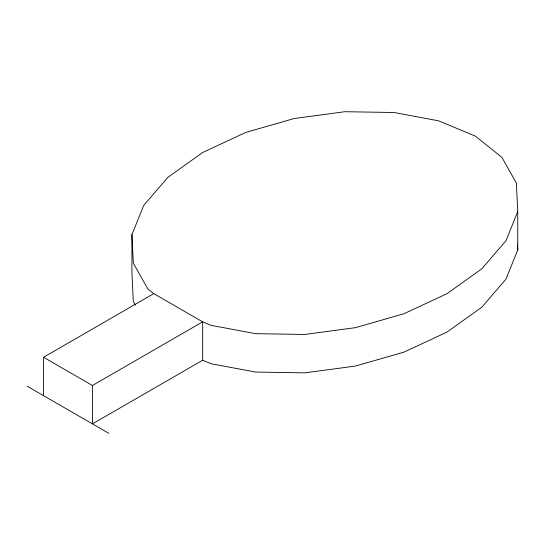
<?xml version="1.0" encoding="UTF-8"?>
<svg xmlns="http://www.w3.org/2000/svg" width="545" height="545" viewBox="0 0 545 545"><rect width="100%" height="100%" fill="white"/><g stroke="black" fill="none" stroke-linecap="round" stroke-linejoin="round"><path stroke-width="0.82" d="M135.392 305.186L133.314 301.487L131.931 273.052L131.931 234.663L143.689 205.445L167.799 177.425L202.611 152.518L245.747 132.421L294.28 118.503L344.89 111.711L394.137 112.508L438.657 120.847L475.424 136.148L501.931 157.376L516.367 183.079L517.75 211.508L517.75 249.903L505.985 279.122L481.882 307.142L447.07 332.048L403.927 352.145L355.401 366.063L304.784 372.855L255.544 372.058L211.017 363.719L202.665 360.245L92.439 423.881L92.439 385.492L202.665 321.85L211.017 325.331L255.544 333.663L304.784 334.466L355.401 327.674L403.927 313.757L447.07 293.653L481.882 268.746L505.985 240.733L517.75 211.508M43.546 395.65L43.546 357.261L153.772 293.626L202.665 321.85L202.665 360.245M43.546 357.261L92.439 385.492M27.25 386.242L108.734 433.289M153.772 293.626L147.75 288.802L133.314 263.099L131.931 234.663M517.464 244.044L517.75 249.903"/></g></svg>
